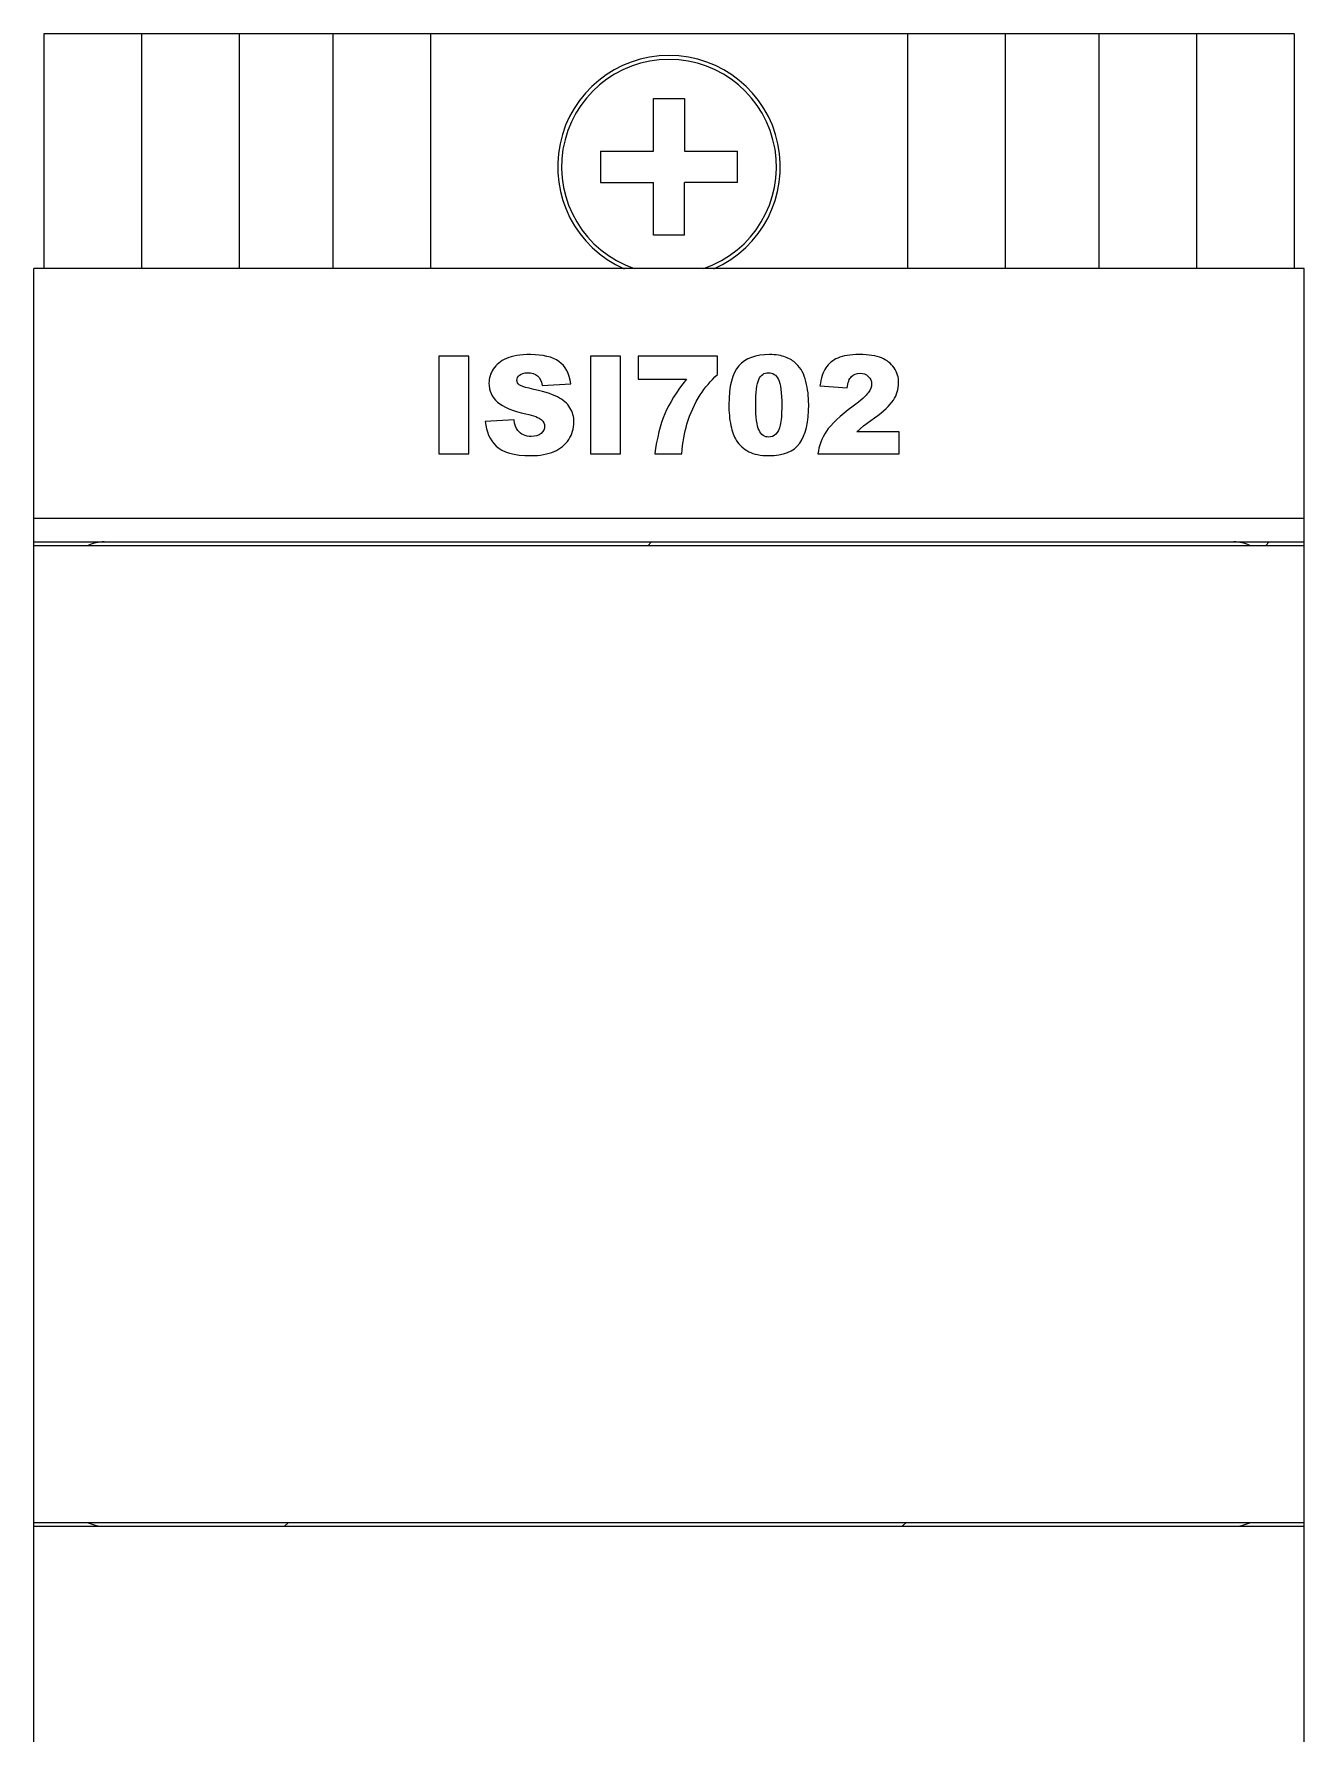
# Model space of a CAD drawing. Header units: inches. Extents: x 0 to 32, y 0 to 130.
# Drawn here: x -0.25 to 32.25, y 86.51 to 130 of the extents above; entities that cross this region are included whole.
import ezdxf

# ---------------------------------------------------------------- set-up
doc = ezdxf.new("R2010")
doc.units = ezdxf.units.IN
doc.header["$LTSCALE"] = 1.21
doc.header["$MEASUREMENT"] = 0
doc.layers.get('0').update_dxf_attribs({"linetype": 'CONTINUOUS'})
doc.layers.add('02___PRT_ALL_AXES', color=7, linetype='CONTINUOUS')
doc.layers.add('03___PRT_ALL_CURVES', color=7, linetype='CONTINUOUS')

msp = doc.modelspace()

# ---------------------------------------------------------------- linework, layer by layer
at = {"color": 7, "linetype": 'Continuous'}
for p, q in [((0, 130), (0, 124)), ((32, 130), (32, 124)), ((15.6, 127), (15.6, 128.35)), ((15.6, 128.35), (16.4, 128.35)), ((16.4, 128.35), (16.4, 127)), ((14.25, 127), (14.25, 126.2)), ((14.25, 127), (15.6, 127)), ((16.4, 127), (17.75, 127)), ((17.75, 126.2), (17.75, 127)), ((14.25, 126.2), (15.6, 126.2)), ((15.6, 124.85), (15.6, 126.2)), ((16.4, 124.85), (16.4, 126.2)), ((17.75, 126.2), (16.4, 126.2)), ((16.4, 124.85), (15.6, 124.85)), ((-0.25, 6), (-0.25, 124)), ((32.25, 124), (-0.25, 124)), ((32.25, 6), (32.25, 124)), ((32.25, 117.6), (-0.25, 117.6)), ((-0.25, 117), (32.25, 117)), ((32.25, 116.9), (-0.25, 116.9)), ((-0.25, 91.9), (32.25, 91.9)), ((-0.25, 91.8), (32.25, 91.8))]:
    msp.add_line(p, q, dxfattribs=at)
at = {"color": 2, "linetype": 'Continuous'}
for p, q in [((15.455, 116.9), (15.555, 117)), ((31.261, 116.9), (31.361, 117)), ((6.161, 91.8), (6.261, 91.9)), ((21.966, 91.8), (22.066, 91.9))]:
    msp.add_line(p, q, dxfattribs=at)
at = {"color": 7, "linetype": 'Continuous'}
for centre, radius, start, end in [((16, 126.6), 2.85, 293.7203, 246.2797), ((16, 126.6), 2.75, 288.8396, 251.1604), ((1.55, 116), 1, 90, 114.4508), ((30.45, 116), 1, 65.5492, 90), ((1.55, 92.8), 1, 245.5492, 270), ((30.45, 92.8), 1, 270, 294.4508)]:
    msp.add_arc(centre, radius, start, end, dxfattribs=at)
at = {"layer": '02___PRT_ALL_AXES', "color": 7, "linetype": 'Continuous'}
for p, q in [((32, 130), (0, 130)), ((2.5, 130), (2.5, 124)), ((5, 130), (5, 124)), ((7.4, 130), (7.4, 124)), ((9.9, 130), (9.9, 124)), ((22.1, 130), (22.1, 124)), ((24.6, 130), (24.6, 124)), ((27, 130), (27, 124)), ((29.5, 130), (29.5, 124))]:
    msp.add_line(p, q, dxfattribs=at)
at = {"layer": '03___PRT_ALL_CURVES', "color": 4, "linetype": 'Continuous'}
for p, q in [((10.106, 121.75), (10.106, 119.25)), ((10.88, 121.75), (10.106, 121.75)), ((10.88, 119.25), (10.88, 121.75)), ((13.987, 121.75), (13.987, 119.25)), ((14.761, 121.75), (13.987, 121.75)), ((14.761, 119.25), (14.761, 121.75)), ((15.215, 121.75), (15.215, 121.163)), ((17.242, 121.75), (15.215, 121.75)), ((17.242, 121.281), (17.242, 121.75)), ((12.757, 121.005), (13.486, 121.047)), ((15.215, 121.163), (16.449, 121.163)), ((19.862, 120.995), (20.557, 120.938)), ((12.034, 120.123), (11.299, 120.077)), ((20.976, 119.967), (21.256, 120.171)), ((20.81, 119.816), (20.976, 119.967)), ((21.894, 119.816), (20.81, 119.816)), ((21.894, 119.25), (21.894, 119.816)), ((10.106, 119.25), (10.88, 119.25)), ((13.987, 119.25), (14.761, 119.25)), ((15.636, 119.25), (16.328, 119.25)), ((19.811, 119.25), (21.894, 119.25))]:
    msp.add_line(p, q, dxfattribs=at)
for points in [[(12.455, 121.793), (12.195, 121.793), (11.99, 121.759), (11.84, 121.694)], [(13.185, 121.614), (13.018, 121.733), (12.774, 121.793), (12.455, 121.793)], [(18.571, 121.793), (18.219, 121.793), (17.959, 121.697), (17.788, 121.507)], [(18.985, 121.729), (18.876, 121.77), (18.738, 121.793), (18.571, 121.793)], [(20.87, 121.793), (20.634, 121.793), (20.452, 121.762), (20.319, 121.704)], [(21.439, 121.708), (21.303, 121.764), (21.113, 121.793), (20.87, 121.793)], [(11.504, 121.424), (11.429, 121.31), (11.393, 121.189), (11.393, 121.061)], [(11.84, 121.694), (11.69, 121.629), (11.579, 121.539), (11.504, 121.424)], [(13.486, 121.047), (13.453, 121.307), (13.352, 121.494), (13.185, 121.614)], [(17.788, 121.507), (17.617, 121.317), (17.532, 120.984), (17.532, 120.51)], [(19.249, 121.568), (19.181, 121.634), (19.093, 121.689), (18.985, 121.729)], [(19.41, 121.358), (19.371, 121.431), (19.318, 121.501), (19.249, 121.568)], [(19.505, 121.102), (19.481, 121.199), (19.449, 121.284), (19.41, 121.358)], [(20.011, 121.452), (19.938, 121.342), (19.889, 121.189), (19.862, 120.995)], [(20.319, 121.704), (20.186, 121.646), (20.083, 121.561), (20.011, 121.452)], [(21.76, 121.452), (21.681, 121.568), (21.576, 121.653), (21.439, 121.708)], [(21.877, 121.064), (21.877, 121.208), (21.838, 121.336), (21.76, 121.452)], [(11.393, 121.061), (11.393, 120.865), (11.465, 120.705), (11.611, 120.578)], [(12.108, 121.131), (12.108, 121.186), (12.13, 121.232), (12.175, 121.27)], [(12.163, 121.022), (12.126, 121.054), (12.108, 121.09), (12.108, 121.131)], [(12.423, 120.93), (12.287, 120.959), (12.2, 120.989), (12.163, 121.022)], [(12.175, 121.27), (12.22, 121.307), (12.288, 121.327), (12.379, 121.327)], [(12.379, 121.327), (12.488, 121.327), (12.573, 121.302), (12.635, 121.25)], [(13.148, 120.71), (13.001, 120.785), (12.761, 120.858), (12.423, 120.93)], [(12.635, 121.25), (12.696, 121.199), (12.737, 121.117), (12.757, 121.005)], [(16.449, 121.163), (16.195, 120.848), (16.009, 120.553), (15.893, 120.277)], [(16.801, 120.764), (16.918, 120.948), (17.065, 121.121), (17.242, 121.281)], [(18.221, 120.509), (18.221, 120.822), (18.247, 121.039), (18.298, 121.155)], [(18.298, 121.155), (18.349, 121.271), (18.431, 121.33), (18.547, 121.33)], [(18.547, 121.33), (18.659, 121.33), (18.743, 121.273), (18.799, 121.158)], [(18.799, 121.158), (18.856, 121.044), (18.885, 120.821), (18.885, 120.49)], [(19.575, 120.519), (19.575, 120.72), (19.551, 120.914), (19.505, 121.102)], [(20.557, 120.938), (20.576, 121.078), (20.614, 121.177), (20.67, 121.233)], [(20.67, 121.233), (20.726, 121.288), (20.8, 121.317), (20.888, 121.317)], [(20.888, 121.317), (20.974, 121.317), (21.043, 121.29), (21.1, 121.235)], [(21.185, 121.041), (21.185, 120.969), (21.156, 120.896), (21.099, 120.818)], [(21.1, 121.235), (21.156, 121.18), (21.185, 121.116), (21.185, 121.041)], [(21.743, 120.628), (21.831, 120.766), (21.877, 120.911), (21.877, 121.064)], [(11.611, 120.578), (11.755, 120.452), (11.997, 120.35), (12.336, 120.275)], [(13.466, 120.433), (13.4, 120.543), (13.295, 120.635), (13.148, 120.71)], [(16.46, 120.013), (16.543, 120.289), (16.657, 120.539), (16.801, 120.764)], [(17.532, 120.51), (17.532, 120.316), (17.548, 120.14), (17.582, 119.98)], [(18.305, 119.855), (18.248, 119.971), (18.221, 120.19), (18.221, 120.509)], [(18.885, 120.49), (18.885, 120.263), (18.871, 120.096), (18.847, 119.99)], [(19.345, 119.523), (19.498, 119.733), (19.575, 120.065), (19.575, 120.519)], [(20.709, 120.473), (20.375, 120.225), (20.148, 120.011), (20.027, 119.83)], [(21.099, 120.818), (21.042, 120.739), (20.912, 120.623), (20.709, 120.473)], [(21.256, 120.171), (21.492, 120.336), (21.654, 120.488), (21.743, 120.628)], [(11.299, 120.077), (11.32, 119.825), (11.414, 119.617), (11.577, 119.453)], [(12.131, 119.85), (12.082, 119.912), (12.05, 120.004), (12.034, 120.123)], [(12.336, 120.275), (12.542, 120.229), (12.674, 120.181), (12.731, 120.13)], [(12.731, 120.13), (12.788, 120.079), (12.817, 120.021), (12.817, 119.956)], [(13.435, 119.62), (13.523, 119.755), (13.567, 119.903), (13.567, 120.063)], [(13.567, 120.063), (13.567, 120.2), (13.533, 120.323), (13.466, 120.433)], [(15.893, 120.277), (15.776, 120), (15.69, 119.658), (15.636, 119.25)], [(12.473, 119.698), (12.324, 119.698), (12.21, 119.748), (12.131, 119.85)], [(12.727, 119.775), (12.667, 119.724), (12.582, 119.698), (12.473, 119.698)], [(12.817, 119.956), (12.817, 119.888), (12.786, 119.826), (12.727, 119.775)], [(13.062, 119.312), (13.221, 119.381), (13.346, 119.484), (13.435, 119.62)], [(16.328, 119.25), (16.35, 119.543), (16.395, 119.797), (16.46, 120.013)], [(17.582, 119.98), (17.616, 119.82), (17.662, 119.695), (17.722, 119.602)], [(17.722, 119.602), (17.805, 119.473), (17.913, 119.374), (18.042, 119.308)], [(18.55, 119.681), (18.443, 119.681), (18.361, 119.739), (18.305, 119.855)], [(18.733, 119.755), (18.682, 119.705), (18.62, 119.681), (18.55, 119.681)], [(18.847, 119.99), (18.823, 119.883), (18.784, 119.804), (18.733, 119.755)], [(20.027, 119.83), (19.906, 119.649), (19.834, 119.455), (19.811, 119.25)], [(11.577, 119.453), (11.741, 119.289), (12.034, 119.207), (12.461, 119.207)], [(12.461, 119.207), (12.703, 119.207), (12.902, 119.243), (13.062, 119.312)], [(18.042, 119.308), (18.172, 119.241), (18.341, 119.207), (18.552, 119.207)], [(18.552, 119.207), (18.927, 119.207), (19.192, 119.311), (19.345, 119.523)]]:
    msp.add_open_spline(points, degree=3, dxfattribs=at)

doc.saveas('drawing.dxf')
